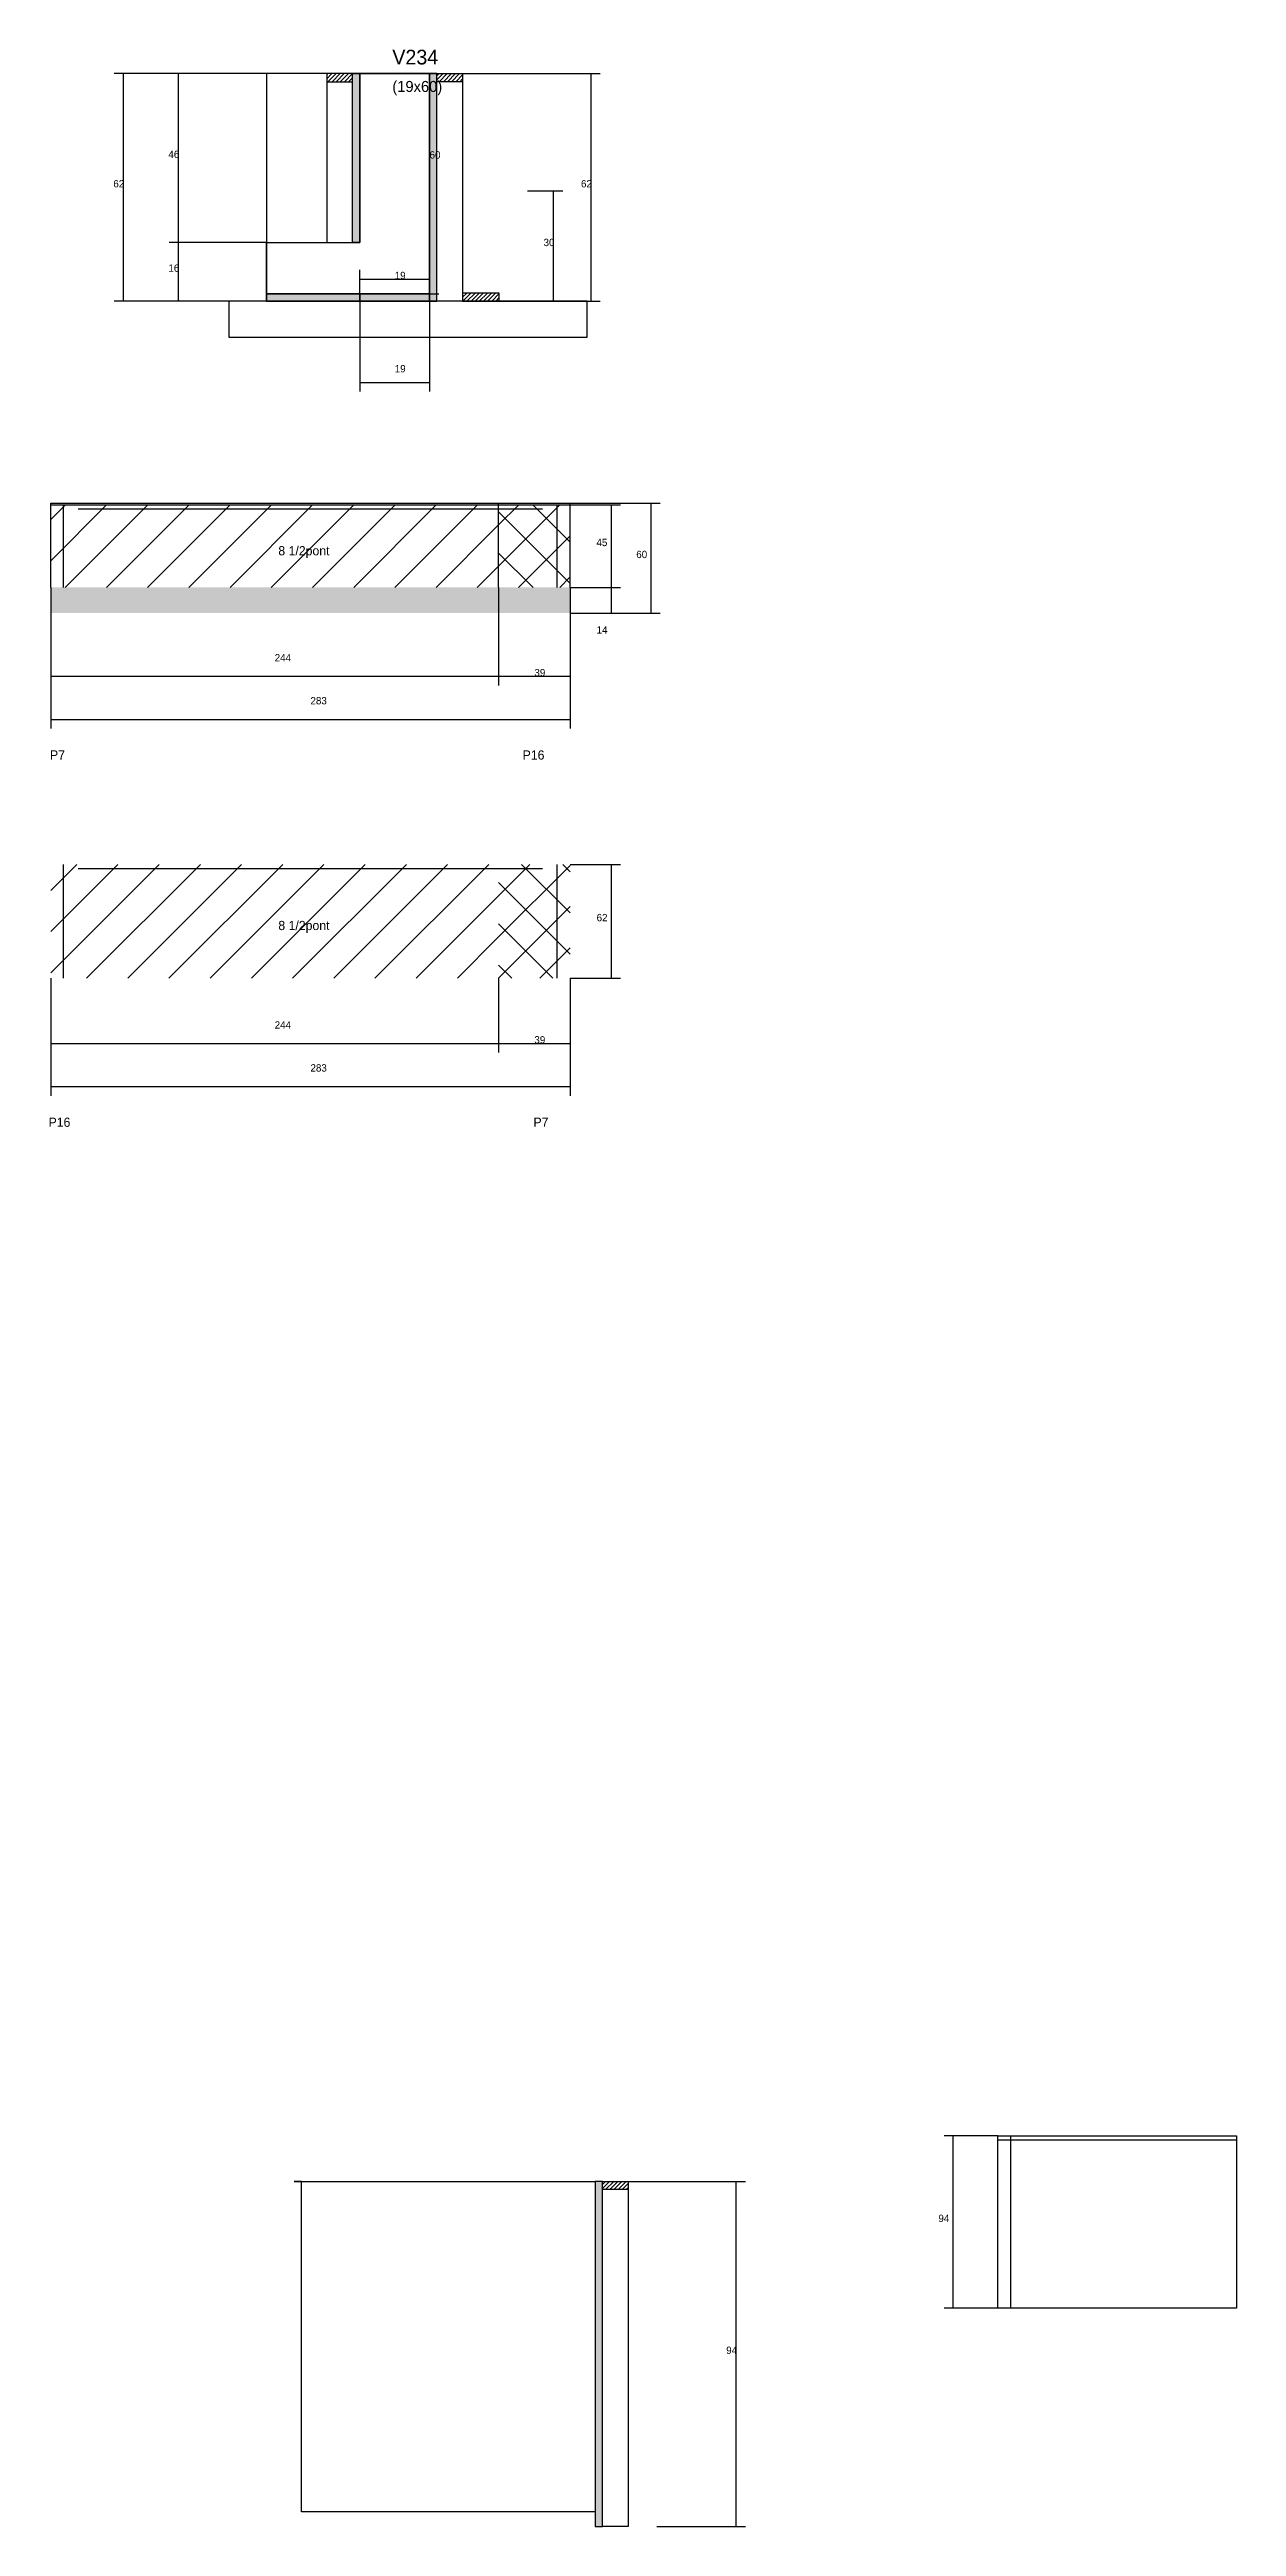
# Model space of a CAD drawing. Header units: metres. Extents: x 6590 to 8234, y 3216 to 4566.
# Drawn here: x 7587 to 8234, y 3216 to 4566 of the extents above; entities that cross this region are included whole.
import ezdxf

# ---------------------------------------------------------------- set-up
doc = ezdxf.new("R2010")
doc.units = ezdxf.units.M
for name, color, linetype in [('CONCRETO', 251, 'Continuous'), ('COTA', 4, 'Continuous'), ('Cota Seção (2x)', 4, 'Continuous'), ('Hachura', 253, 'Continuous'), ('Madeira', 126, 'Continuous'), ('NOMENCLATURA', 7, 'Continuous'), ('Painéis', 200, 'Continuous'), ('REAPROVEITAMENTO', 251, 'Continuous'), ('SARR_2.2x7', 40, 'Continuous'), ('Texto Seção', 7, 'Continuous')]:
    doc.layers.add(name, color=color, linetype=linetype)

msp = doc.modelspace()

# ---------------------------------------------------------------- hatches: boundary and pattern name
at = {"layer": 'COTA'}
h = msp.add_hatch(dxfattribs=at)
h.set_pattern_fill('AR-CONC', scale=0.03)
h.paths.add_polyline_path([(7870.7, 4258.9), (7587.7, 4258.9), (7587.7, 4258.9), (7587.7, 4272.9), (7587.7, 4272.9), (7870.7, 4272.9), (7870.7, 4272.9), (7870.7, 4258.9)])
at = {"layer": 'Hachura'}
h = msp.add_hatch(dxfattribs=at)
h.set_pattern_fill('ANSI31', scale=0.5)
h.paths.add_polyline_path([(7752.1, 4548.5), (7752.1, 4552.9), (7752.1, 4552.9), (7738.1, 4552.9), (7738.1, 4552.9), (7738.1, 4548.5), (7738.1, 4548.5), (7752.1, 4548.5)])
h = msp.add_hatch(color=8, dxfattribs=at)
h.dxf.hatch_style = 1
h.paths.add_polyline_path([(7752.1, 4460.9), (7756.1, 4460.9), (7756.1, 4460.9), (7756.1, 4552.6), (7756.1, 4552.6), (7752.1, 4552.6), (7752.1, 4552.6), (7752.1, 4460.9)])
h = msp.add_hatch(color=8, dxfattribs=at)
h.dxf.hatch_style = 1
h.paths.add_polyline_path([(7794.1, 4428.9), (7798.1, 4428.9), (7798.1, 4428.9), (7798.1, 4552.9), (7798.1, 4552.9), (7794.1, 4552.9), (7794.1, 4552.9), (7794.1, 4428.9)])
h = msp.add_hatch(dxfattribs=at)
h.set_pattern_fill('ANSI31', scale=0.5)
h.paths.add_polyline_path([(7798.1, 4548.5), (7798.1, 4552.9), (7798.1, 4552.9), (7812.1, 4552.9), (7812.1, 4552.9), (7812.1, 4548.5), (7812.1, 4548.5), (7798.1, 4548.5)])
h = msp.add_hatch(color=8, dxfattribs=at)
h.dxf.hatch_style = 1
h.paths.add_polyline_path([(7756.1, 4428.9), (7756.1, 4432.9), (7756.1, 4432.9), (7705.3, 4432.9), (7705.3, 4432.9), (7705.3, 4428.9), (7705.3, 4428.9), (7756.1, 4428.9)])
h = msp.add_hatch(color=8, dxfattribs=at)
h.dxf.hatch_style = 1
h.paths.add_polyline_path([(7794.1, 4428.9), (7794.1, 4432.9), (7794.1, 4432.9), (7756.1, 4432.9), (7756.1, 4432.9), (7756.1, 4428.9), (7756.1, 4428.9), (7794.1, 4428.9)])
h = msp.add_hatch(dxfattribs=at)
h.set_pattern_fill('ANSI31', scale=0.5)
h.paths.add_polyline_path([(7832.1, 4428.9), (7832.1, 4433.3), (7832.1, 4433.3), (7812.1, 4433.3), (7812.1, 4433.3), (7812.1, 4428.9), (7812.1, 4428.9), (7832.1, 4428.9)])
h = msp.add_hatch(color=8, dxfattribs=at)
h.dxf.hatch_style = 1
h.paths.add_polyline_path([(7888.3, 3404.3), (7884.3, 3404.3), (7884.3, 3404.3), (7884.3, 3216.3), (7884.3, 3216.3), (7888.3, 3216.3), (7888.3, 3216.3), (7888.3, 3404.3)])
h = msp.add_hatch(dxfattribs=at)
h.set_pattern_fill('ANSI31', scale=0.5)
h.paths.add_polyline_path([(7888.3, 3399.9), (7888.3, 3404.3), (7888.3, 3404.3), (7902.3, 3404.3), (7902.3, 3404.3), (7902.3, 3399.9), (7902.3, 3399.9), (7888.3, 3399.9)])
at = {"layer": 'REAPROVEITAMENTO'}
h = msp.add_hatch(dxfattribs=at)
h.set_pattern_fill('ANSI31', scale=5)
h.paths.add_polyline_path([(7587.7, 4272.9), (7831.7, 4272.9), (7831.7, 4272.9), (7831.7, 4317.9), (7831.7, 4317.9), (7587.7, 4317.9), (7587.7, 4317.9), (7587.7, 4272.9)])
h = msp.add_hatch(dxfattribs=at)
h.set_pattern_fill('ANSI37', scale=5)
h.paths.add_polyline_path([(7870.7, 4317.9), (7831.7, 4317.9), (7831.7, 4317.9), (7831.7, 4272.9), (7831.7, 4272.9), (7870.7, 4272.9), (7870.7, 4272.9), (7870.7, 4317.9)])
h = msp.add_hatch(dxfattribs=at)
h.set_pattern_fill('ANSI31', scale=5)
h.paths.add_polyline_path([(7587.7, 4060), (7831.7, 4060), (7831.7, 4060), (7831.7, 4122), (7831.7, 4122), (7587.7, 4122), (7587.7, 4122), (7587.7, 4060)])
h = msp.add_hatch(dxfattribs=at)
h.set_pattern_fill('ANSI37', scale=5)
h.paths.add_polyline_path([(7870.7, 4122), (7831.7, 4122), (7831.7, 4122), (7831.7, 4060), (7831.7, 4060), (7870.7, 4060), (7870.7, 4060), (7870.7, 4122)])

# ---------------------------------------------------------------- linework, layer by layer
at = {"layer": 'CONCRETO'}
msp.add_lwpolyline([(7756.1, 4552.9), (7794.1, 4552.9), (7794.1, 4528.9), (7794.1, 4528.9), (7794.1, 4432.9), (7705.3, 4432.9), (7705.3, 4460.9), (7756.1, 4460.9), (7756.1, 4552.9)], dxfattribs=at)
for points in [[(7705.3, 4432.9), (7794.1, 4432.9), (7794.1, 4552.9), (7705.3, 4552.9)], [(7720.3, 3404.3), (7720.3, 3404.3), (7884.3, 3404.3), (7884.3, 3380.3), (7884.3, 3380.3), (7884.3, 3224.3), (7724.3, 3224.3), (7724.3, 3404.3)]]:
    msp.add_lwpolyline(points, close=True, dxfattribs=at)
at = {"layer": 'COTA'}
for p, q in [((7738.1, 4552.9), (7622.3, 4552.9)), ((7627.3, 4428.9), (7627.3, 4552.9)), ((7738.1, 4552.9), (7652.3, 4552.9)), ((7657.3, 4460.9), (7657.3, 4552.9)), ((7812.1, 4552.9), (7887.1, 4552.9)), ((7882.1, 4428.9), (7882.1, 4552.9)), ((7847.4, 4489), (7866.7, 4489)), ((7861.7, 4428.9), (7861.7, 4489)), ((7705.3, 4460.9), (7652.3, 4460.9)), ((7705.3, 4460.9), (7652.3, 4460.9)), ((7657.3, 4428.9), (7657.3, 4460.9)), ((7705.3, 4428.9), (7622.3, 4428.9)), ((7705.3, 4428.9), (7652.3, 4428.9)), ((7756.1, 4428.9), (7756.1, 4379.6)), ((7794.1, 4428.9), (7794.1, 4379.6)), ((7812.1, 4428.9), (7887.1, 4428.9)), ((7832.1, 4428.9), (7866.7, 4428.9)), ((7756.1, 4384.6), (7794.1, 4384.6)), ((7870.7, 4318.9), (7919.8, 4318.9)), ((7870.7, 4317.9), (7898.2, 4317.9)), ((7893.2, 4272.9), (7893.2, 4317.9)), ((7914.8, 4258.9), (7914.8, 4318.9)), ((7587.7, 4272.9), (7587.7, 4219.5)), ((7587.7, 4272.9), (7587.7, 4196)), ((7831.7, 4272.9), (7831.7, 4219.5)), ((7831.7, 4272.9), (7831.7, 4219.5)), ((7870.7, 4272.9), (7870.7, 4219.5)), ((7870.7, 4272.9), (7870.7, 4196)), ((7870.7, 4272.9), (7898.2, 4272.9)), ((7870.7, 4272.9), (7898.2, 4272.9)), ((7893.2, 4258.9), (7893.2, 4272.9)), ((7870.7, 4258.9), (7919.8, 4258.9)), ((7870.7, 4258.9), (7898.2, 4258.9)), ((7587.7, 4224.5), (7831.7, 4224.5)), ((7831.7, 4224.5), (7870.7, 4224.5)), ((7587.7, 4201), (7870.7, 4201)), ((7870.7, 4122), (7898.2, 4122)), ((7893.2, 4060), (7893.2, 4122)), ((7587.7, 4060), (7587.7, 4019.4)), ((7587.7, 4060), (7587.7, 3995.9)), ((7831.7, 4060), (7831.7, 4019.4)), ((7831.7, 4060), (7831.7, 4019.4)), ((7870.7, 4060), (7870.7, 4019.4)), ((7870.7, 4060), (7870.7, 3995.9)), ((7870.7, 4060), (7898.2, 4060)), ((7587.7, 4024.4), (7831.7, 4024.4)), ((7831.7, 4024.4), (7870.7, 4024.4)), ((7587.7, 4000.9), (7870.7, 4000.9)), ((8103.7, 3429.2), (8074.4, 3429.2)), ((8079.4, 3335.2), (8079.4, 3429.2)), ((7902.3, 3404.3), (7966.2, 3404.3)), ((7961.2, 3216.3), (7961.2, 3404.3)), ((8103.7, 3335.2), (8074.4, 3335.2)), ((7917.9, 3216.3), (7966.2, 3216.3))]:
    msp.add_line(p, q, dxfattribs=at)
at = {"layer": 'Cota Seção (2x)'}
for p, q in [((7792.8, 4552.9), (7799.1, 4552.9)), ((7794.1, 4432.9), (7794.1, 4552.9)), ((7756.1, 4432.9), (7756.1, 4445.9)), ((7756.1, 4440.9), (7794.1, 4440.9)), ((7794.1, 4432.9), (7794.1, 4445.9)), ((7794.1, 4432.9), (7799.1, 4432.9))]:
    msp.add_line(p, q, dxfattribs=at)
at = {"layer": 'Madeira'}
for points in [[(7752.1, 4548.5), (7752.1, 4552.9), (7738.1, 4552.9), (7738.1, 4548.5)], [(7752.1, 4552.9), (7738.1, 4552.9), (7738.1, 4460.9), (7752.1, 4460.9)], [(7798.1, 4548.5), (7798.1, 4552.9), (7812.1, 4552.9), (7812.1, 4548.5)], [(7798.1, 4552.9), (7812.1, 4552.9), (7812.1, 4428.9), (7798.1, 4428.9)], [(7684.7, 4409.3), (7879.9, 4409.3), (7879.9, 4428.9), (7684.7, 4428.9)], [(7832.1, 4428.9), (7832.1, 4433.3), (7812.1, 4433.3), (7812.1, 4428.9)], [(7888.3, 3399.9), (7888.3, 3404.3), (7902.3, 3404.3), (7902.3, 3399.9)], [(7888.3, 3404.3), (7902.3, 3404.3), (7902.3, 3216.3), (7888.3, 3216.3)]]:
    msp.add_lwpolyline(points, close=True, dxfattribs=at)
at = {"layer": 'Painéis'}
for p, q in [((7794.1, 4428.9), (7794.1, 4552.9)), ((7705.3, 4432.9), (7756.1, 4432.9)), ((7705.3, 4428.9), (7705.3, 4432.9)), ((7756.1, 4432.9), (7794.1, 4432.9)), ((7756.1, 4428.9), (7756.1, 4432.9)), ((7794.1, 4428.9), (7794.1, 4432.9)), ((7587.7, 4317.9), (7870.7, 4317.9)), ((7587.7, 4272.9), (7587.7, 4317.9)), ((7831.7, 4272.9), (7831.7, 4317.9)), ((7870.7, 4272.9), (7870.7, 4317.9))]:
    msp.add_line(p, q, dxfattribs=at)
for points in [[(7752.1, 4552.9), (7756.1, 4552.9), (7756.1, 4460.9), (7752.1, 4460.9)], [(7798.1, 4552.9), (7794.1, 4552.9), (7794.1, 4428.9), (7798.1, 4428.9)], [(7756.1, 4428.9), (7756.1, 4432.9), (7705.3, 4432.9), (7705.3, 4428.9)], [(7794.1, 4428.9), (7794.1, 4432.9), (7756.1, 4432.9), (7756.1, 4428.9)], [(8103.7, 3429.2), (8233.7, 3429.2), (8233.7, 3335.2), (8103.7, 3335.2)], [(7888.3, 3404.3), (7884.3, 3404.3), (7884.3, 3216.3), (7888.3, 3216.3)]]:
    msp.add_lwpolyline(points, close=True, dxfattribs=at)
at = {"layer": 'SARR_2.2x7'}
for p, q in [((7587.7, 4318.9), (7831.7, 4318.9)), ((7587.7, 4317.9), (7587.7, 4318.9)), ((7594.7, 4272.9), (7594.7, 4317.9)), ((7602.7, 4315.7), (7831.7, 4315.7)), ((7831.7, 4318.9), (7870.7, 4318.9)), ((7831.7, 4317.9), (7831.7, 4318.9)), ((7831.7, 4315.7), (7855.7, 4315.7)), ((7863.7, 4272.9), (7863.7, 4317.9)), ((7870.7, 4317.9), (7870.7, 4318.9)), ((7594.7, 4060), (7594.7, 4122)), ((7602.7, 4119.8), (7831.7, 4119.8)), ((7831.7, 4119.8), (7855.7, 4119.8)), ((7863.7, 4060), (7863.7, 4122)), ((8110.7, 3335.2), (8110.7, 3429.2)), ((8103.7, 3427), (8233.7, 3427))]:
    msp.add_line(p, q, dxfattribs=at)

# ---------------------------------------------------------------- texts
at = {"layer": 'COTA'}
for s, p in [('46', (7651.8, 4506.9)), ('62', (7621.8, 4490.9)), ('62', (7876.6, 4490.9)), ('30', (7856.2, 4458.9)), ('16', (7651.8, 4444.9)), ('19', (7775.1, 4390.1)), ('45', (7885, 4295.4)), ('60', (7906.7, 4288.9)), ('14', (7885.1, 4247.8)), ('244', (7709.7, 4232.6)), ('39', (7851.2, 4224.5)), ('283', (7729.2, 4209.2)), ('62', (7885.1, 4091)), ('244', (7709.7, 4032.5)), ('39', (7851.2, 4024.4)), ('283', (7729.2, 4009.1)), ('94', (8071.3, 3382.2)), ('94', (7955.7, 3310.3))]:
    msp.add_text(s, height=4, dxfattribs=at).set_placement(p)
at = {"layer": 'Cota Seção (2x)'}
for s, p in [('60', (7794.1, 4506.6)), ('19', (7775.1, 4440.9))]:
    msp.add_text(s, height=4, dxfattribs=at).set_placement(p)
at = {"layer": 'NOMENCLATURA'}
for s, p in [('8 1/2pont', (7711.7, 4290.4)), ('P16', (7844.8, 4179.1)), ('P7', (7587.3, 4179.1)), ('8 1/2pont', (7711.7, 4086.2)), ('P16', (7586.5, 3979)), ('P7', (7850.7, 3979))]:
    msp.add_text(s, height=5, dxfattribs=at).set_placement(p)
at = {"layer": 'Texto Seção'}
for s, height, p in [('V234', 8, (7773.8, 4557.9)), ('(19x60)', 6, (7773.8, 4542.9))]:
    msp.add_text(s, height=height, dxfattribs=at).set_placement(p)

doc.saveas('drawing.dxf')
